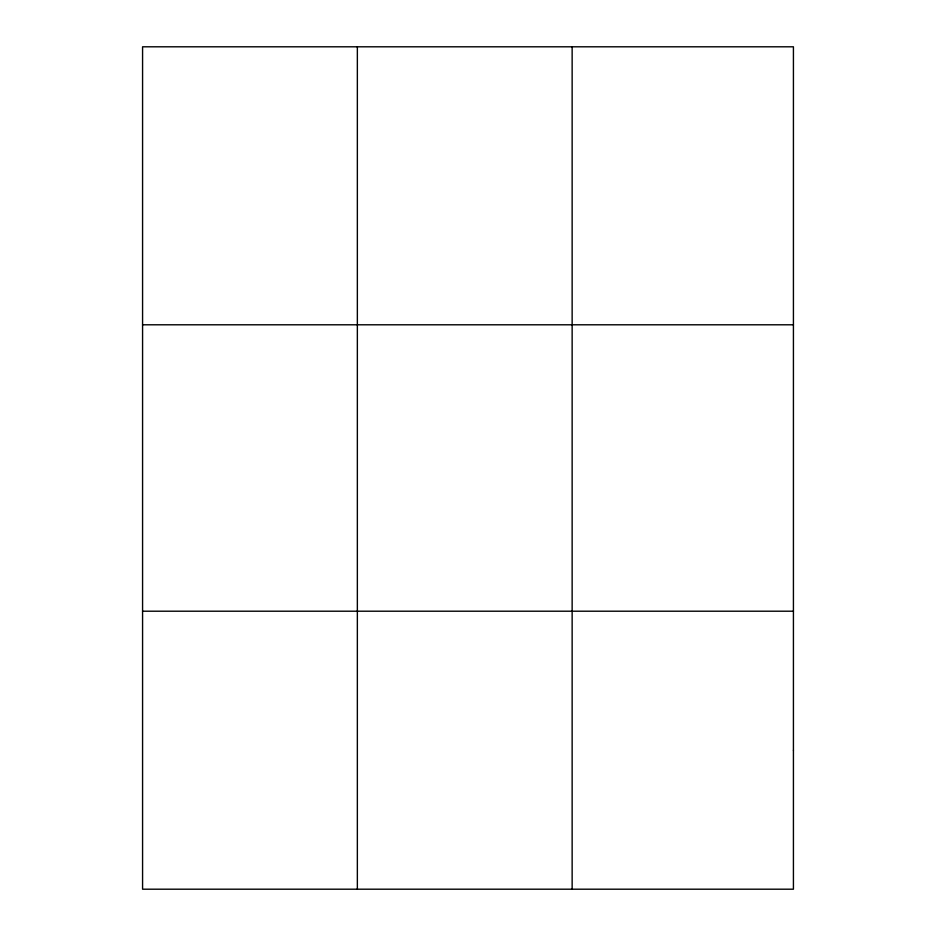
<?xml version="1.0" encoding="UTF-8"?>
<svg xmlns="http://www.w3.org/2000/svg" width="936" height="936" viewBox="0 0 936 936"><rect width="100%" height="100%" fill="white"/><g stroke="black" fill="none" stroke-linecap="round" stroke-linejoin="round"><path stroke-width="1.4" d="M357.353 889.2L357.353 46.8M572.142 889.2L572.142 46.8M142.576 324.792L793.424 324.792M142.576 611.208L793.424 611.208M793.424 750.204L793.424 889.2L142.576 889.2L142.576 46.8L793.424 46.8L793.424 750.204"/></g></svg>
